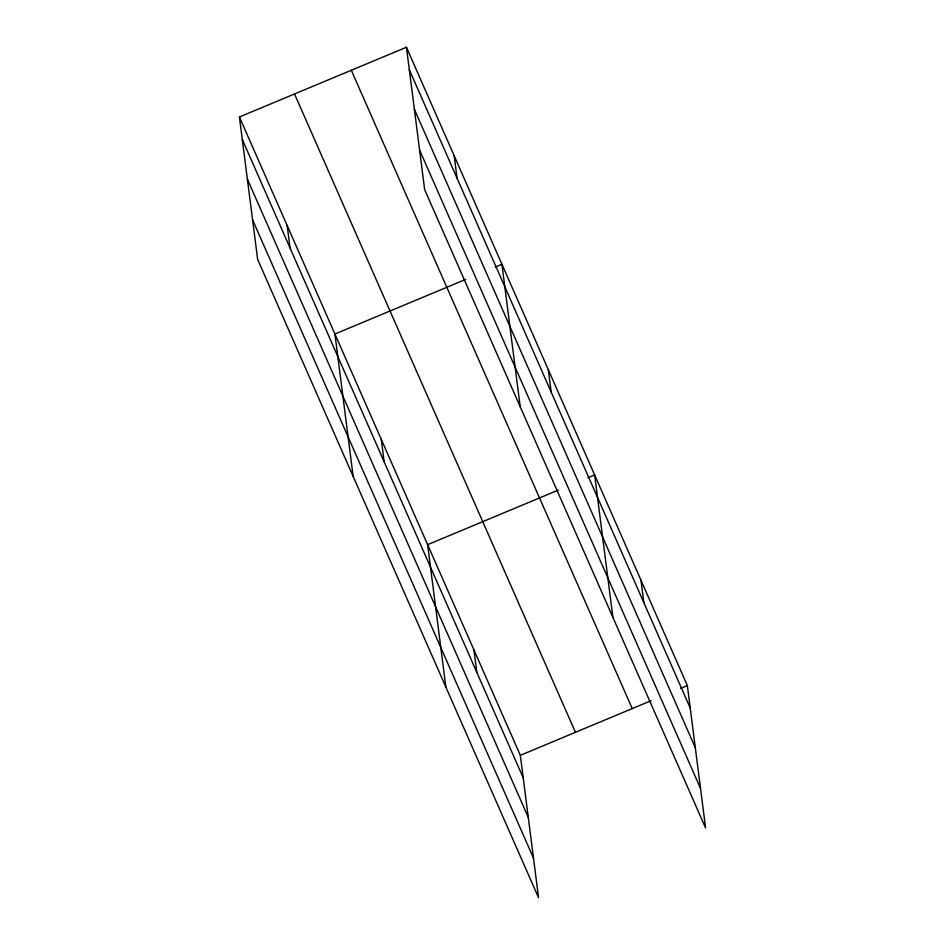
<?xml version="1.0" encoding="UTF-8"?>
<svg xmlns="http://www.w3.org/2000/svg" width="945" height="945" viewBox="0 0 945 945"><rect width="100%" height="100%" fill="white"/><g stroke="black" fill="none" stroke-linecap="round" stroke-linejoin="round"><path stroke-width="1.42" d="M239.404 116.991L520.329 755.327L538.567 897.75L257.654 259.414L239.404 116.991L406.433 47.25L687.346 685.586L705.596 828.009L424.671 189.673L406.433 47.25M465.649 279.436L334.92 334.022L353.17 476.445M495.215 267.092L501.937 264.281L520.187 406.704M558.353 490.089L427.624 544.674L445.863 687.098M587.92 477.745L594.641 474.933L612.892 617.357M520.329 755.327L651.046 700.741M680.624 688.397L687.346 685.586M409.315 69.729L690.228 708.065M414.382 109.313L695.296 747.649M419.604 150.09L700.517 788.425M351.316 70.261L632.229 708.596M294.521 93.98L575.446 732.316M242.286 139.47L523.211 777.806M247.354 179.054L528.279 817.39M252.587 219.831L533.5 858.166M640.993 580.265L643.876 602.745M548.289 369.613L551.171 392.092M454.191 155.771L457.061 178.251M473.977 650.006L476.859 672.486M381.272 439.354L384.154 461.833M287.162 225.512L290.044 247.992"/></g></svg>
